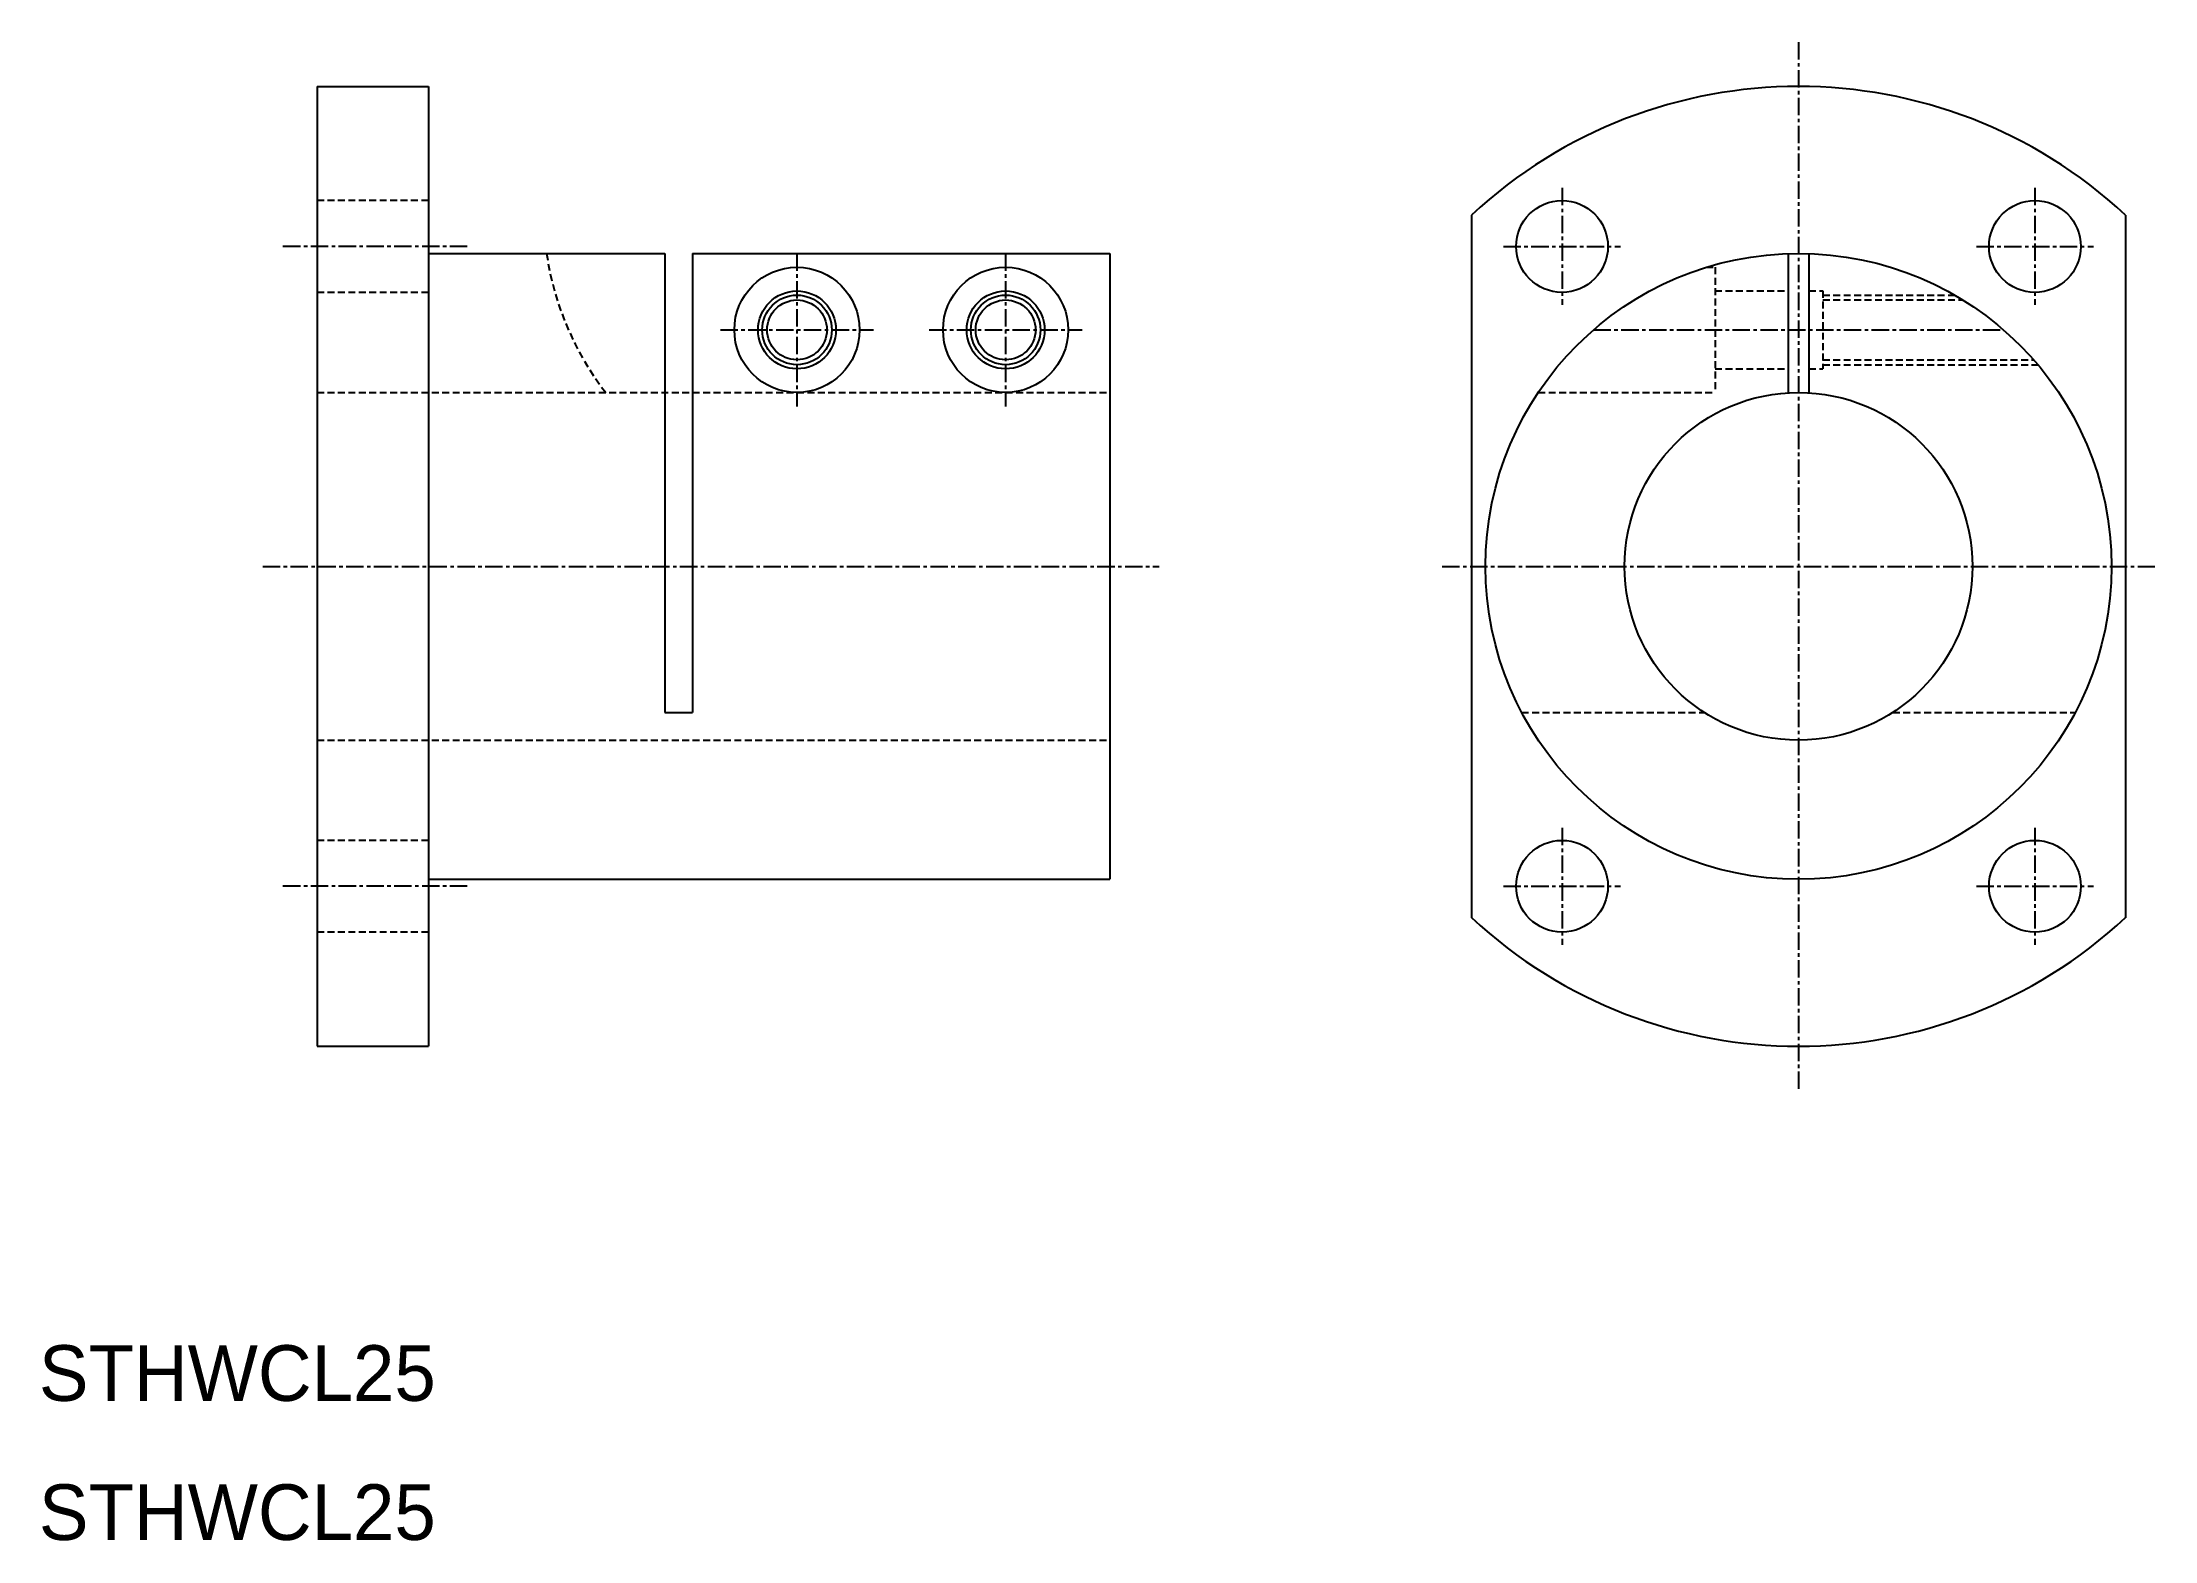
# Model space of a CAD drawing. Extents: x 10 to 162, y 10 to 118.
import ezdxf

# ---------------------------------------------------------------- set-up
doc = ezdxf.new("R2010")
doc.units = 0
doc.linetypes.add('CENTER', pattern=[2, 1.25, -0.25, 0.25, -0.25])
doc.linetypes.add('DASHED', pattern=[0.75, 0.5, -0.25])
doc.layers.get('0').update_dxf_attribs({"linetype": 'CONTINUOUS'})
doc.layers.add('CENTER', color=1, linetype='CENTER')

msp = doc.modelspace()

# ---------------------------------------------------------------- linework, layer by layer
at = {"color": 7, "linetype": 'CONTINUOUS'}
for p, q in [((30, 114.5), (30, 45.5)), ((30, 114.5), (38, 114.5)), ((38, 114.5), (38, 45.5)), ((113, 105.26), (113, 54.74)), ((160, 105.26), (160, 54.74)), ((38, 102.5), (55, 102.5)), ((55, 102.5), (55, 69.5)), ((57, 102.5), (57, 69.5)), ((57, 102.5), (87, 102.5)), ((87, 102.5), (87, 57.5)), ((135.75, 102.48), (135.75, 92.46)), ((137.25, 102.48), (137.25, 92.46)), ((55, 69.5), (57, 69.5)), ((38, 57.5), (87, 57.5)), ((30, 45.5), (38, 45.5)), ((34, 45.5), (38, 45.5))]:
    msp.add_line(p, q, dxfattribs=at)
at = {"color": 3, "linetype": 'DASHED'}
for p, q in [((38, 106.3), (30, 106.3)), ((129.87, 101.5), (130.5, 101.5)), ((130.5, 101.5), (130.5, 92.5)), ((38, 99.7), (30, 99.7)), ((130.5, 99.8), (135.75, 99.8)), ((137.25, 99.8), (138.25, 99.8)), ((138.25, 99.8), (138.25, 94.2)), ((138.25, 99.5), (147.8, 99.5)), ((138.25, 99.15), (148.31, 99.15)), ((130.5, 94.2), (135.75, 94.2)), ((137.25, 94.2), (138.25, 94.2)), ((138.25, 94.85), (153.4, 94.85)), ((138.25, 94.5), (153.7, 94.5)), ((30, 92.5), (87, 92.5)), ((117.79, 92.5), (130.5, 92.5)), ((116.6, 69.5), (129.72, 69.5)), ((143.28, 69.5), (156.4, 69.5)), ((30, 67.5), (87, 67.5)), ((38, 60.3), (30, 60.3)), ((38, 53.7), (30, 53.7))]:
    msp.add_line(p, q, dxfattribs=at)
at = {"color": 7, "linetype": 'CONTINUOUS'}
for centre, radius in [((119.5, 103), 3.3), ((153.5, 103), 3.3), ((136.5, 80), 22.5), ((64.5, 97), 4.5), ((79.5, 97), 4.5), ((64.5, 97), 2.8), ((64.5, 97), 2.15), ((79.5, 97), 2.8), ((79.5, 97), 2.15), ((136.5, 80), 12.5), ((119.5, 57), 3.3), ((153.5, 57), 3.3)]:
    msp.add_circle(centre, radius, dxfattribs=at)
at = {"color": 3, "linetype": 'CONTINUOUS'}
for centre in [(64.5, 97), (79.5, 97)]:
    msp.add_circle(centre, 2.5, dxfattribs=at)
at = {"color": 7, "linetype": 'CONTINUOUS'}
for start, end in [(47.0657, 132.9343), (227.0657, 312.9343)]:
    msp.add_arc((136.5, 80), 34.5, start, end, dxfattribs=at)
at = {"color": 3, "linetype": 'DASHED'}
msp.add_arc((67.71, 105.61), 21.44, 188.3445, 217.7065, dxfattribs=at)
at = {"layer": 'CENTER', "color": 1, "linetype": 'CENTER'}
for p, q in [((136.5, 117.68), (136.5, 42.32)), ((119.5, 107.21), (119.5, 98.79)), ((153.5, 107.21), (153.5, 98.79)), ((40.8, 103), (27.53, 103)), ((64.5, 102.5), (64.5, 91.5)), ((79.5, 102.5), (79.5, 91.5)), ((115.29, 103), (123.71, 103)), ((149.29, 103), (157.71, 103)), ((59, 97), (70, 97)), ((74, 97), (85, 97)), ((121.76, 97), (151.24, 97)), ((26.09, 80), (90.54, 80)), ((110.89, 80), (162.11, 80)), ((119.5, 61.21), (119.5, 52.79)), ((153.5, 61.21), (153.5, 52.79)), ((40.8, 57), (27.53, 57)), ((115.29, 57), (123.71, 57)), ((149.29, 57), (157.71, 57))]:
    msp.add_line(p, q, dxfattribs=at)

# ---------------------------------------------------------------- texts
at = {"color": 7, "linetype": 'CONTINUOUS'}
for p in [(10, 20), (10, 10)]:
    msp.add_text('STHWCL25', height=4, dxfattribs=at).set_placement(p)

doc.saveas('drawing.dxf')
